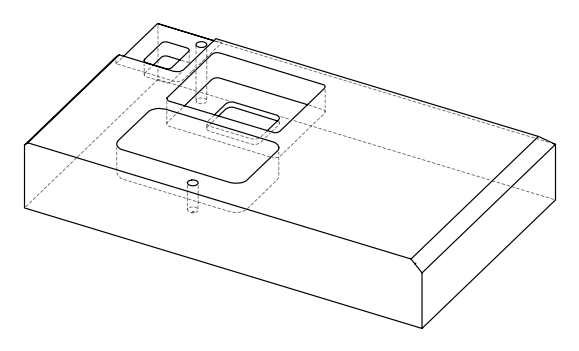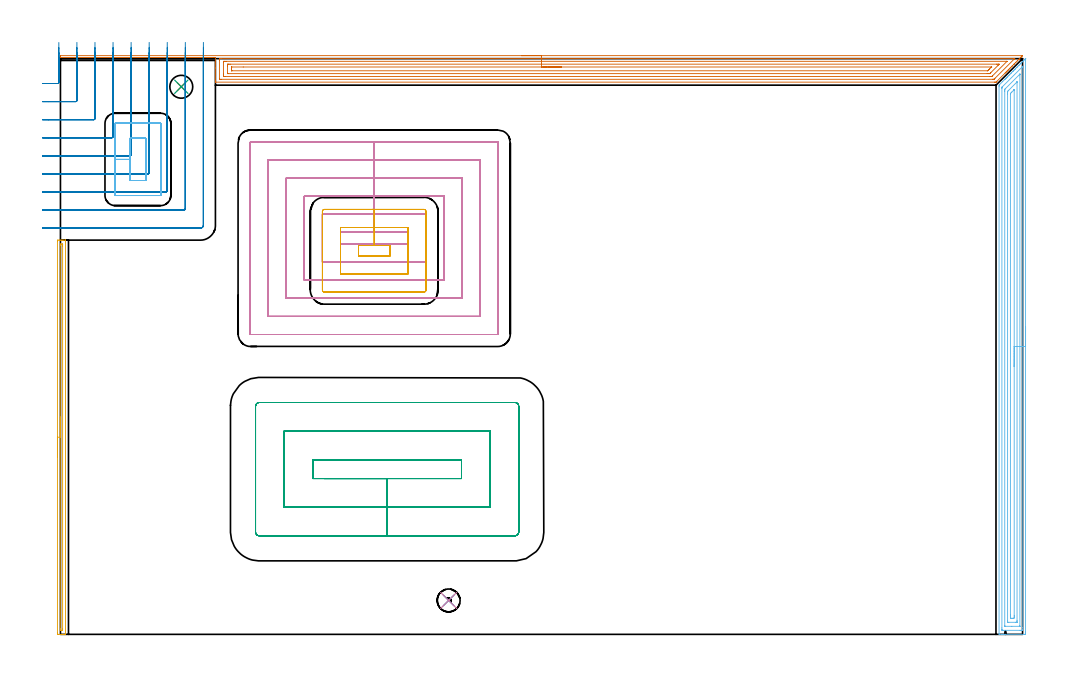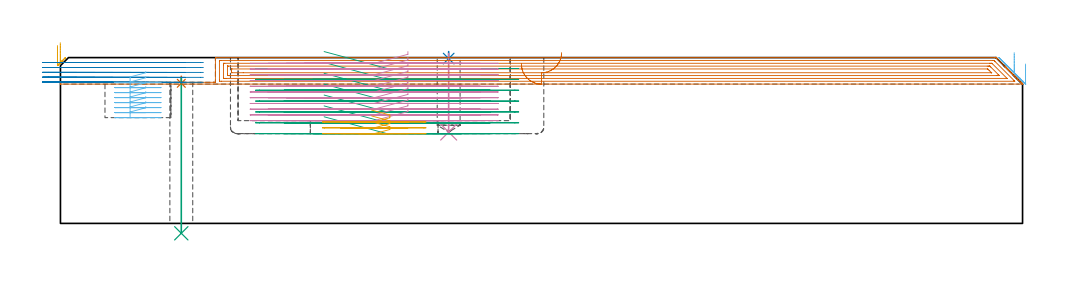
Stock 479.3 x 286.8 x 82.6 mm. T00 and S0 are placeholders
(PLAN: 12 operations, 6 tool changes, 97.1 min)
(1 SPOT_DRILL | STEP1HOLE | NXT0321_9005460120000 | 0.03 min | 1285 mm3)
(2 SPOT_DRILL_1 | STEP1POCKET | NXT0321_9005460120000 | 0.03 min | 3 mm3)
(3 DRILL_THROUGH_HOLE_INTO_CENTER | STEP1HOLE | UGT0301_225 | 0.31 min | 7223 mm3)
(4 DRILL_BLIND_HOLE_INTO_CENTER | STEP1POCKET | UGT0301_225 | 0.16 min | 3534 mm3)
(5 AREA_MILL | FG_CHAMFER_SURFACE | UGT0205_001 | 3.3 min | 1590 mm3)
(6 AREA_MILL_1 | FG_CHAMFER_SURFACE_1 | UGT0205_001 | 11.48 min | 24980 mm3)
(7 AREA_MILL_2 | FG_CHAMFER_SURFACE_2 | UGT0205_001 | 16.71 min | 40442 mm3)
(8 MILL_CORNER_NOTCH_RECTANGULAR | CORNER_NOTCH_RECTANGULAR | NXT0201_011 | Follow Part, ap 3, ae 75% | 9.62 min | 78134 mm3)
(9 MILL_RECTANGULAR_POCKET | POCKET_RECTANGULAR_STRAIGHT | NXT0201_007 | Follow Part, ap 6.25, ae 75% | 13.11 min | 532914 mm3)
(10 MILL_RECTANGULAR_POCKET_1 | POCKET_RECTANGULAR_STRAIGHT_1 | NXT0201_011 | Follow Part, ap 3, ae 75% | 36.24 min | 458464 mm3)
(11 MILL_RECTANGULAR_POCKET_2 | POCKET_RECTANGULAR_STRAIGHT_2 | NXT0201_011 | Follow Part, ap 3, ae 75% | 2.44 min | 21746 mm3)
(12 MILL_RECTANGULAR_POCKET_3 | POCKET_RECTANGULAR_STRAIGHT_3 | NXT0201_013 | Follow Part, ap 2.5, ae 75% | 3.63 min | 26111 mm3)
(TOOL NXT0321_9005460120000 | NC Spot Drill, 142deg, 12mm, Carbide, Uncoated | D12 PA142 FL30 Z2)
(TOOL UGT0301_225 | Twist Drill 11.4 mm | D11.4 PA118 FL92 Z2)
(TOOL UGT0205_001 | Chamfer Mill 20 x 3 x 45 deg. | D20 FL50 Z2)
(TOOL NXT0201_011 | ENDMILL 12mm [2P460-1200-NA 1630] | D12 FL38 Z6)
(TOOL NXT0201_007 | ENDMILL 25mm [R216.25-25050GCK54P 1620] | D25 R3 FL54 Z5)
(TOOL NXT0201_013 | ENDMILL 10mm | D10 FL30 Z4)
(OP 1 SPOT_DRILL)
G17 G21 G94 G90
T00 M6
G54
G17 G0 G90 X60.2 Y272.8 S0 M3
G43 Z92.6 H0
G94 G81 G98 Z69.805 F250. R73.3
G80
M5
M2
(OP 2 SPOT_DRILL_1)
G17 G21 G94 G90
T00 M6
G54
G17 G0 G90 X193.4 Y16.9 S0 M3
G43 Z92.6 H0
G94 G81 G98 Z82.109 F250. R85.6
G80
M5
M2
(OP 3 DRILL_THROUGH_HOLE_INTO_CENTER)
G17 G21 G94 G90
T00 M6
G54
G17 G0 G90 X60.2 Y272.8 S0 M3
G43 Z92.6 H0
G94 G73 G98 Z-4.925 F250. Q10.746 R72.3
G80
M5
M2
(OP 4 DRILL_BLIND_HOLE_INTO_CENTER)
G17 G21 G94 G90
T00 M6
G54
G17 G0 G90 X193.4 Y16.9 S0 M3
G43 Z92.6 H0
G94 G81 G98 Z45.5 F250. R84.6
G80
M5
M2
(OP 5 AREA_MILL)
G17 G21 G94 G90
T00 M6
G54
G17 G0 G90 X-1.5 Y88.2 S1061 M3
G43 Z92.6 H0
Z88.6
G94 G1 Y88.238 Z87.728 F250.
Y88.352 Z86.864
Y88.541 Z86.012
Y88.803 Z85.18
Y89.137 Z84.374
Y89.54 Z83.6
Y90.008 Z82.864
Y90.54 Z82.172
Y91.129 Z81.529
Y91.772 Z80.94
Y92.464 Z80.409
Y93.2 Z79.94
Y93.974 Z79.537
Y94.78 Z79.203
Y95.612 Z78.941
Y96.464 Z78.752
Y97.328 Z78.638
Y98.2 Z78.6
Y195.809
X-1.498 Y196.078
X-1.493 Y196.39 Z78.602
X-1.236 Y196.4 Z78.858
X-0.651 Z79.447
X-0.368 Z79.729
X0.218 Z80.314
X0.5 Z80.596
X1.065 Z81.164
X1.368 Z81.467
X2.328 Z82.427
X2.414 Y196.399 Z82.506
X2.45 Y196.398 Z82.541
X2.497 Y196.39 Z82.588
X2.5 Y196.255 Z82.6
Y0.145
X2.497 Y0.01 Z82.588
X2.415 Y0.002 Z82.507
X2.328 Y0. Z82.427
X1.671 Z81.77
X1.065 Z81.164
X0.5 Z80.596
X0.217 Z80.314
X-1.111 Z78.984
X-1.236 Y0.002 Z78.858
X-1.493 Y0.01 Z78.602
X-1.498 Y0.322 Z78.6
X-1.5 Y0.591
Y0.862
Y98.2
X-0.086 Z80.014
X-0.085 Y193.736 Z80.015
X-0.083 Y194.026 Z80.017
X-0.079 Y194.326 Z80.021
X-0.075 Y194.39 Z80.025
X0.015 Y194.395 Z80.115
X0.138 Y194.399 Z80.238
X0.5 Z80.6
X1.006 Y194.398 Z81.106
X1.068 Y194.393 Z81.168
X1.078 Y194.39 Z81.178
X1.081 Y194.371 Z81.181
X1.084 Y194.318 Z81.184
X1.085 Y194.026 Z81.185
X1.086 Y193.425 Z81.186
X1.085 Y2.664 Z81.185
X1.083 Y2.374 Z81.183
X1.079 Y2.074 Z81.179
X1.076 Y2.01 Z81.176
X0.985 Y2.005 Z81.085
X0.862 Y2.001 Z80.962
X0.5 Z80.6
X-0.006 Y2.002 Z80.094
X-0.068 Y2.007 Z80.032
X-0.078 Y2.01 Z80.022
X-0.081 Y2.029 Z80.019
X-0.084 Y2.082 Z80.016
X-0.085 Y2.374 Z80.015
X-0.086 Y2.975 Z80.014
Y98.2
Y99.072 Z80.052
Y99.936 Z80.166
Y100.788 Z80.355
Y101.62 Z80.617
Y102.426 Z80.951
Y103.2 Z81.354
Y103.936 Z81.823
Y104.628 Z82.354
Y105.271 Z82.943
Y105.86 Z83.586
Y106.392 Z84.278
Y106.86 Z85.014
Y107.263 Z85.788
Y107.597 Z86.594
Y107.859 Z87.426
Y108.048 Z88.278
Y108.162 Z89.143
Y108.2 Z90.014
G0 Z92.6
M5
M2
(OP 6 AREA_MILL_1)
G17 G21 G94 G90
T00 M6
G54
G17 G0 G90 X480.8 Y153.4 S1061 M3
G43 Z92.6 H0
Z79.4
G94 G1 Y153.362 Z78.528 F250.
Y153.248 Z77.664
Y153.059 Z76.812
Y152.797 Z75.98
Y152.463 Z75.174
Y152.06 Z74.4
Y151.591 Z73.664
Y151.06 Z72.972
Y150.471 Z72.329
Y149.828 Z71.74
Y149.136 Z71.208
Y148.4 Z70.74
Y147.626 Z70.337
Y146.82 Z70.003
Y145.988 Z69.741
Y145.136 Z69.552
Y144.271 Z69.438
Y143.4 Z69.4
Y1.055
X480.799 Y0.606 Z69.401
X480.795 Y0.167 Z69.403
X480.792 Y0.01 Z69.406
X480.363 Y0.005 Z69.834
X479.766 Y0. Z70.432
X470.678 Z79.516
X470.112 Z80.085
X469.798 Z80.398
X469.232 Z80.964
X468.917 Z81.277
X467.911 Y0.001 Z82.288
X467.606 Y0.01 Z82.593
X467.6 Y0.159 Z82.6
Y272.807
X467.606 Y273.602 Z82.591
X467.7 Y273.7 Z82.497
X469.358 Y275.36 Z80.839
X470.538 Y276.54 Z79.659
X470.678 Y276.681 Z79.517
X470.822 Y276.823 Z79.376
X470.973 Y276.974 Z79.225
X471.119 Y277.121 Z79.077
X471.268 Y277.27 Z78.929
X471.407 Y277.408 Z78.791
X471.559 Y277.561 Z78.636
X471.715 Y277.716 Z78.483
X471.841 Y277.843 Z78.356
X471.999 Y278.002 Z78.196
X472.501 Y278.502 Z77.698
X472.756 Y278.757 Z77.442
X472.879 Y278.881 Z77.317
X473.228 Y279.228 Z76.972
X473.419 Y279.419 Z76.781
X473.648 Y279.649 Z76.55
X473.76 Y279.762 Z76.436
X474.336 Y280.336 Z75.863
X474.541 Y280.542 Z75.657
X474.64 Y280.642 Z75.556
X475.08 Y281.081 Z75.119
X475.521 Y281.523 Z74.675
X475.732 Y281.732 Z74.468
X475.766 Y281.767 Z74.433
X476.401 Y282.403 Z73.795
X476.612 Y282.612 Z73.588
X477.281 Y283.283 Z72.915
X477.459 Y283.459 Z72.741
X477.517 Y283.517 Z72.683
X478.162 Y284.163 Z72.035
X478.305 Y284.305 Z71.895
X478.409 Y284.409 Z71.791
X478.602 Y284.603 Z71.596
X478.705 Y284.707 Z71.492
X479.301 Y285.302 Z70.898
X479.483 Y285.484 Z70.715
X479.598 Y285.599 Z70.599
X480.194 Y286.194 Z70.006
X480.363 Y286.364 Z69.834
X480.766 Y286.766 Z69.434
X480.79 Y286.789 Z69.409
X480.797 Y286.79 Z69.403
X480.8 Y286.789 Z69.4
Y143.4
X479.386 Z70.814
Y3.283
X479.384 Y2.491 Z70.816
X479.381 Y2.391 Z70.819
X479.366 Y2.01 Z70.834
X478.985 Y2.003 Z71.215
X478.602 Y2.001 Z71.598
X478.107 Y2. Z72.093
X469.798 Y2.001 Z80.402
X469.299 Y2.004 Z80.901
X469.105 Y2.01 Z81.095
X469.021 Y2.034 Z81.179
X469.016 Y2.291 Z81.184
X469.015 Y2.391 Z81.185
X469.014 Y3.185 Z81.186
Y271.915
X469.017 Y272.312 Z81.183
X469.02 Y272.51 Z81.18
X469.021 Y272.555 Z81.179
X469.042 Y272.582 Z81.158
X469.089 Y272.634 Z81.111
X469.257 Y272.807 Z80.943
X479.28 Y282.83 Z70.92
X479.361 Y282.909 Z70.839
X479.377 Y282.923 Z70.823
X479.38 Z70.82
X479.382 Y282.919 Z70.818
X479.384 Y282.88 Z70.816
X479.385 Y282.723 Z70.815
X479.386 Y282.624 Z70.814
Y143.4
X477.972 Z72.228
X477.971 Y4.176 Z72.229
X477.97 Y4.049 Z72.23
X477.967 Y4.019 Z72.233
X477.966 Y4.011 Z72.234
X477.952 Y4.008 Z72.248
X477.893 Y4.002 Z72.307
X473.933 Y4. Z76.267
X470.851 Z79.349
X470.678 Y4.001 Z79.522
X470.505 Y4.004 Z79.695
X470.456 Y4.008 Z79.744
X470.435 Y4.012 Z79.765
X470.433 Y4.025 Z79.767
X470.43 Y4.091 Z79.77
X470.429 Y4.176 Z79.771
X470.428 Y4.429 Z79.772
X470.429 Y270.383 Z79.771
X470.43 Y271.022 Z79.77
X470.431 Y271.273 Z79.769
X470.435 Y271.524 Z79.765
X470.678 Y271.777 Z79.522
X470.746 Y271.846 Z79.454
X477.954 Y279.054 Z72.246
X477.961 Y279.058 Z72.239
X477.965 Y279.057 Z72.235
X477.967 Y279.054 Z72.233
X477.97 Y278.887 Z72.23
X477.971 Y278.802 Z72.229
X477.972 Y143.4 Z72.228
X476.557 Z73.643
Y6.853
X476.555 Y6.25 Z73.645
X476.552 Y6.047 Z73.648
X476.551 Y6.018 Z73.649
X476.537 Y6.01 Z73.663
X476.487 Y6.006 Z73.713
X476.382 Y6.003 Z73.818
X475.961 Y6. Z74.239
X472.439 Z77.761
X472.014 Y6.001 Z78.186
X471.918 Y6.003 Z78.282
X471.87 Y6.007 Z78.33
X471.851 Y6.01 Z78.349
X471.849 Y6.022 Z78.351
X471.846 Y6.123 Z78.354
X471.843 Y6.565 Z78.357
Y269.237
X471.844 Y269.841 Z78.356
X471.846 Y270.13 Z78.354
X471.85 Y270.431 Z78.35
X471.857 Y270.497 Z78.343
X471.896 Y270.54 Z78.304
X471.964 Y270.611 Z78.236
X472.371 Y271.022 Z77.829
X476.394 Y275.045 Z73.806
X476.456 Y275.105 Z73.744
X476.542 Y275.183 Z73.658
X476.55 Y275.19 Z73.65
X476.553 Y275.174 Z73.647
X476.556 Y275.129 Z73.644
X476.557 Y275.079 Z73.643
Y274.88
Y143.4
X475.143 Z75.057
Y9.467
X475.139 Y8.638 Z75.061
X475.137 Y8.581 Z75.063
X475.08 Y8.01 Z75.12
X474.825 Y8.004 Z75.375
X474.2 Y8.001 Z76.
X473.947 Y8.002 Z76.253
X473.32 Y8.01 Z76.88
X473.264 Y8.638 Z76.936
X473.26 Y8.698 Z76.94
X473.257 Y9.53 Z76.943
Y9.594
X473.258 Y269.237 Z76.942
Y269.299
X473.262 Y269.364 Z76.938
X473.27 Y269.46 Z76.93
X473.32 Y269.513 Z76.88
X473.623 Y269.822 Z76.577
X473.928 Y270.13 Z76.272
X474.82 Y271.022 Z75.38
X474.951 Y271.153 Z75.249
X475.08 Y271.279 Z75.12
X475.125 Y271.319 Z75.075
X475.133 Y271.325 Z75.067
X475.136 Y271.296 Z75.064
X475.14 Y271.213 Z75.06
X475.143 Y271.086 Z75.057
Y271.022
Y143.4
Y142.528 Z75.095
Y141.663 Z75.209
Y140.812 Z75.398
Y139.98 Z75.66
Y139.174 Z75.994
Y138.4 Z76.397
Y137.664 Z76.865
Y136.972 Z77.396
Y136.329 Z77.986
Y135.739 Z78.629
Y135.208 Z79.321
Y134.74 Z80.057
Y134.337 Z80.831
Y134.003 Z81.637
Y133.741 Z82.469
Y133.552 Z83.32
Y133.438 Z84.185
Y133.4 Z85.057
G0 Z92.6
M5
M2
(OP 7 AREA_MILL_2)
G17 G21 G94 G90
T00 M6
G54
G17 G0 G90 X229.65 Y288.3 S1061 M3
G43 Z92.6 H0
Z79.4
G94 G1 X229.688 Z78.529 F250.
X229.802 Z77.664
X229.991 Z76.812
X230.253 Z75.98
X230.587 Z75.174
X230.99 Z74.4
X231.459 Z73.664
X231.99 Z72.972
X232.579 Z72.329
X233.222 Z71.74
X233.914 Z71.209
X234.65 Z70.74
X235.424 Z70.337
X236.23 Z70.003
X237.062 Z69.741
X237.914 Z69.552
X238.778 Z69.438
X239.65 Z69.4
X479.273
X479.283 Y288.295 Z69.404
X479.273 Y288.275 Z69.424
X479.213 Y288.213 Z69.486
X478.975 Y287.973 Z69.724
X478.864 Y287.863 Z69.835
X478.677 Y287.677 Z70.023
X478.547 Y287.547 Z70.153
X478.424 Y287.423 Z70.274
X478.379 Y287.378 Z70.32
X477.704 Y286.704 Z70.996
X477.544 Y286.542 Z71.154
X477.485 Y286.484 Z71.214
X476.861 Y285.861 Z71.839
X476.664 Y285.662 Z72.034
X476.018 Y285.018 Z72.682
X475.783 Y284.781 Z72.915
X475.176 Y284.175 Z73.524
X475.102 Y284.102 Z73.597
X474.903 Y283.901 Z73.795
X474.333 Y283.333 Z74.367
X474.208 Y283.208 Z74.491
X474.022 Y283.021 Z74.675
X473.49 Y282.49 Z75.21
X473.142 Y282.14 Z75.556
X472.647 Y281.647 Z76.053
X472.421 Y281.42 Z76.278
X472.262 Y281.26 Z76.435
X472.105 Y281.104 Z76.593
X471.974 Y280.973 Z76.725
X471.822 Y280.82 Z76.876
X471.672 Y280.671 Z77.027
X471.527 Y280.526 Z77.172
X471.381 Y280.379 Z77.316
X471.238 Y280.237 Z77.461
X471.08 Y280.079 Z77.618
X470.941 Y279.939 Z77.757
X470.804 Y279.803 Z77.895
X470.633 Y279.632 Z78.065
X466.538 Y275.537 Z82.162
X466.165 Y275.166 Z82.532
X466.101 Y275.106 Z82.592
X466.08 Y275.105 Z82.594
X465.272 Y275.1 Z82.6
X77.4
X77.21 Y275.103 Z82.589
X77.202 Y275.294 Z82.399
X77.2 Y275.492 Z82.208
Y275.582 Z82.118
Y275.977 Z81.717
Y282.095 Z75.603
Y287.4 Z70.3
X76.572
X76.53
X76.507 Y287.399 Z70.299
X76.484 Y287.398 Z70.298
X76.281 Y287.399 Z70.296
X76.247 Y287.395 Z70.288
X76.241 Y287.396 Z70.285
X76.236 Y287.4 Z70.286
X76.167 Z70.3
X0.034 Y287.399 Z70.299
X-0.001 Y287.452 Z70.246
X-0.072 Y287.565 Z70.131
X-0.067 Y287.665 Z70.031
X-0.065 Y287.682 Z70.015
X-0.01 Y288.08 Z69.618
X-0.002 Y288.244 Z69.454
X0.002 Y288.292 Z69.407
X0.095 Y288.3 Z69.4
X239.65
Y286.886 Z70.814
X475.102 Y286.885 Z70.815
X475.202 Y286.884 Z70.816
X475.368 Y286.879 Z70.821
X475.414 Y286.873 Z70.827
X475.403 Y286.861 Z70.839
X475.318 Y286.77 Z70.93
X475.2 Y286.651 Z71.049
X475.102 Y286.552 Z71.148
X465.562 Y277.012 Z80.688
X465.271 Y276.723 Z80.977
X465.114 Y276.572 Z81.128
X465.064 Y276.526 Z81.174
X464.973 Y276.521 Z81.179
X464.775 Y276.518 Z81.182
X464.378 Y276.515 Z81.185
X464.279 Y276.514 Z81.186
X79.983
X79.269 Y276.517 Z81.183
X79.229 Y276.519 Z81.181
X79.212 Y276.521 Z81.179
X79.209 Y276.539 Z81.161
X79.204 Y276.645 Z81.055
X79.201 Y276.859 Z80.841
X79.2 Y286.09 Z71.61
X79.202 Y286.536 Z71.164
X79.205 Y286.753 Z70.947
X79.21 Y286.861 Z70.839
X79.213 Y286.879 Z70.821
X79.234 Y286.881 Z70.819
X79.288 Y286.884 Z70.816
X80.082 Y286.886 Z70.814
X80.18
X239.65
Y285.471 Z72.229
X471.274
X471.368 Y285.47 Z72.23
X471.527 Y285.465 Z72.235
X471.554 Y285.463 Z72.237
X471.541 Y285.446 Z72.254
X471.527 Y285.428 Z72.272
X464.279 Y278.178 Z79.522
X464.119 Y278.022 Z79.678
X464.06 Y277.967 Z79.733
X464.034 Y277.945 Z79.755
X463.989 Y277.936 Z79.764
X463.735 Y277.931 Z79.769
X463.484 Y277.93 Z79.77
X462.844 Y277.929 Z79.771
X81.869
X81.225 Y277.933 Z79.767
X81.217 Y277.935 Z79.765
X81.206 Y277.951 Z79.749
X81.203 Y278.178 Z79.522
X81.2 Y278.837 Z78.863
Y279.059 Z78.641
Y285. Z72.7
X81.203 Y285.222 Z72.478
X81.207 Y285.386 Z72.314
X81.21 Y285.462 Z72.238
X81.362 Y285.466 Z72.234
X81.617 Y285.47 Z72.23
X81.869 Y285.471 Z72.229
X82.509
X239.65
Y284.057 Z73.643
X466.453
X467.059 Y284.056 Z73.644
X467.35 Y284.054 Z73.646
X467.561 Y284.05 Z73.65
X467.679 Y284.039 Z73.661
X467.595 Y283.948 Z73.752
X467.528 Y283.879 Z73.821
X467.112 Y283.461 Z74.239
X463.484 Y279.832 Z77.868
X463.092 Y279.445 Z78.255
X463.017 Y279.374 Z78.326
X462.996 Y279.356 Z78.344
X462.967 Y279.35 Z78.35
X462.893 Y279.347 Z78.353
X462.59 Y279.344 Z78.356
X462.302 Y279.343 Z78.357
X461.696
X83.657
X83.367 Y279.344 Z78.356
X83.268 Y279.347 Z78.353
X83.22 Y279.35 Z78.35
X83.209 Y279.354 Z78.346
X83.207 Y279.367 Z78.333
X83.201 Y279.507 Z78.193
X83.2 Y283.03 Z74.67
X83.202 Y283.461 Z74.239
X83.205 Y283.905 Z73.795
X83.212 Y284.05 Z73.65
X83.354 Y284.053 Z73.647
X83.657 Y284.056 Z73.644
X83.945 Y284.057 Z73.643
X84.55
X239.65
Y282.643 Z75.057
X463.675 Y282.642 Z75.058
X463.759 Y282.64 Z75.06
X463.824 Y282.637 Z75.063
X463.827 Y282.635 Z75.065
X463.826 Y282.631 Z75.069
X463.78 Y282.58 Z75.12
X462.902 Y281.7 Z76.
X462.59 Y281.388 Z76.312
X462.301 Y281.104 Z76.596
X462.009 Y280.82 Z76.88
X461.946 Y280.764 Z76.936
X461.823 Y280.759 Z76.941
X461.759 Y280.758 Z76.942
X85.444 Z76.943
X85.38 Y280.759 Z76.941
X85.255 Y280.764 Z76.936
X85.209 Y280.77 Z76.93
X85.206 Y280.786 Z76.914
X85.204 Y280.82 Z76.88
X85.2 Y281.059 Z76.641
Y281.7 Z76.
X85.201 Y281.939 Z75.761
X85.209 Y282.58 Z75.12
X85.21 Y282.634 Z75.066
X85.317 Y282.639 Z75.061
X85.381 Y282.642 Z75.058
X91.067 Y282.643 Z75.057
X239.65
X240.522 Z75.095
X241.387 Z75.209
X242.238 Z75.398
X243.07 Z75.66
X243.876 Z75.994
X244.65 Z76.397
X245.386 Z76.865
X246.078 Z77.396
X246.721 Z77.986
X247.31 Z78.629
X247.842 Z79.321
X248.31 Z80.057
X248.713 Z80.831
X249.047 Z81.637
X249.309 Z82.469
X249.498 Z83.32
X249.612 Z84.185
X249.65 Z85.057
G0 Z92.6
M5
M2
(OP 8 MILL_CORNER_NOTCH_RECTANGULAR)
G17 G21 G94 G90
T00 M6
G54
G17 G0 G90 X-9. Y274.4 S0 M3
G43 Z92.6 H1
Z80.14
G94 G1 X-6. F250.
X-1.395 F500.
G3 X-0.8 Y274.995 R0.6
G1 Y283.346
Y286.346 F250.
G0 Z92.6
X-9. Y265.4
Z80.14
G1 X-6.
X7.605 F500.
G3 X8.2 Y265.995 R0.6
G1 Y283.399
Y286.399 F250.
G0 Z92.6
X-9. Y256.4
Z80.14
G1 X-6.
X16.605 F500.
G3 X17.2 Y256.995 R0.6
G1 Y283.399
Y286.399 F250.
G0 Z92.6
X-9. Y247.4
Z80.14
G1 X-6.
X25.605 F500.
G3 X26.2 Y247.995 R0.6
G1 Y283.399
Y286.399 F250.
G0 Z92.6
X-9. Y238.4
Z80.14
G1 X-6.
X34.604 F500.
G3 X35.2 Y238.996 R0.6
G1 Y283.4
Y286.4 F250.
G0 Z92.6
X-9. Y229.4
Z80.14
G1 X-6.
X43.604 F500.
G3 X44.2 Y229.996 R0.6
G1 Y283.4
Y286.4 F250.
G0 Z92.6
X-9. Y220.4
Z80.14
G1 X-6.
X52.604 F500.
G3 X53.2 Y220.996 R0.6
G1 Y283.4
Y286.4 F250.
G0 Z92.6
X-9. Y211.4
Z80.14
G1 X-6.
X61.604 F500.
G3 X62.2 Y211.996 R0.6
G1 Y283.106
Y286.106 F250.
G0 Z92.6
X-9. Y202.4
Z80.14
G1 X-6.
X69.8 F500.
G3 X71.2 Y203.8 R1.4
G1 Y283.4
Y286.4 F250.
G0 Z92.6
X-9. Y274.4
Z77.68
G1 X-6.
X-1.394 F500.
G3 X-0.8 Y274.995 R0.6
G1 Y284.465
Y287.465 F250.
G0 Z92.6
X-9. Y265.4
Z77.68
G1 X-6.
X7.605 F500.
G3 X8.2 Y265.995 R0.6
G1 Y284.519
Y287.519 F250.
G0 Z92.6
X-9. Y256.4
Z77.68
G1 X-6.
X16.605 F500.
G3 X17.2 Y256.995 R0.6
G1 Y284.519
Y287.519 F250.
G0 Z92.6
X-9. Y247.4
Z77.68
G1 X-6.
X25.605 F500.
G3 X26.2 Y247.995 R0.6
G1 Y284.519
Y287.519 F250.
G0 Z92.6
X-9. Y238.4
Z77.68
G1 X-6.
X34.604 F500.
G3 X35.2 Y238.996 R0.6
G1 Y284.519
Y287.519 F250.
G0 Z92.6
X-9. Y229.4
Z77.68
G1 X-6.
X43.604 F500.
G3 X44.2 Y229.996 R0.6
G1 Y284.519
Y287.519 F250.
G0 Z92.6
X-9. Y220.4
Z77.68
G1 X-6.
X52.604 F500.
G3 X53.2 Y220.996 R0.6
G1 Y284.52
Y287.52 F250.
G0 Z92.6
X-9. Y211.4
Z77.68
G1 X-6.
X61.604 F500.
G3 X62.2 Y211.996 R0.6
G1 Y284.52
Y287.52 F250.
G0 Z92.6
X-9. Y202.4
Z77.68
G1 X-6.
X69.8 F500.
G3 X71.2 Y203.8 R1.4
G1 Y284.52
Y287.52 F250.
G0 Z92.6
X-9. Y274.4
Z75.22
G1 X-6.
X-1.395 F500.
G3 X-0.8 Y274.995 R0.6
G1 Y286.925
Y289.925 F250.
G0 Z92.6
X-9. Y265.4
Z75.22
G1 X-6.
X7.605 F500.
G3 X8.2 Y265.995 R0.6
G1 Y286.979
Y289.979 F250.
G0 Z92.6
X-9. Y256.4
Z75.22
G1 X-6.
X16.605 F500.
G3 X17.2 Y256.995 R0.6
G1 Y286.979
Y289.979 F250.
G0 Z92.6
X-9. Y247.4
Z75.22
G1 X-6.
X25.605 F500.
G3 X26.2 Y247.995 R0.6
G1 Y286.979
Y289.979 F250.
G0 Z92.6
X-9. Y238.4
Z75.22
G1 X-6.
X34.604 F500.
G3 X35.2 Y238.996 R0.6
G1 Y286.979
Y289.979 F250.
G0 Z92.6
X-9. Y229.4
Z75.22
G1 X-6.
X43.604 F500.
G3 X44.2 Y229.996 R0.6
G1 Y286.979
Y289.979 F250.
G0 Z92.6
X-9. Y220.4
Z75.22
G1 X-6.
X52.604 F500.
G3 X53.2 Y220.996 R0.6
G1 Y286.98
Y289.98 F250.
G0 Z92.6
X-9. Y211.4
Z75.22
G1 X-6.
X61.604 F500.
G3 X62.2 Y211.996 R0.6
G1 Y286.98
Y289.98 F250.
G0 Z92.6
X-9. Y202.4
Z75.22
G1 X-6.
X69.8 F500.
G3 X71.2 Y203.8 R1.4
G1 Y286.98
Y289.98 F250.
G0 Z92.6
X-9. Y274.4
Z72.76
G1 X-6.
X-1.394 F500.
G3 X-0.8 Y274.994 R0.6
G1 Y289.385
Y292.385 F250.
G0 Z92.6
X-9. Y265.4
Z72.76
G1 X-6.
X7.605 F500.
G3 X8.2 Y265.995 R0.6
G1 Y289.438
Y292.438 F250.
G0 Z92.6
X-9. Y256.4
Z72.76
G1 X-6.
X16.605 F500.
G3 X17.2 Y256.995 R0.6
G1 Y289.439
Y292.439 F250.
G0 Z92.6
X-9. Y247.4
Z72.76
G1 X-6.
X25.605 F500.
G3 X26.2 Y247.995 R0.6
G1 Y289.439
Y292.439 F250.
G0 Z92.6
X-9. Y238.4
Z72.76
G1 X-6.
X34.605 F500.
G3 X35.2 Y238.996 R0.6
G1 Y289.439
Y292.439 F250.
G0 Z92.6
X-9. Y229.4
Z72.76
G1 X-6.
X43.604 F500.
G3 X44.2 Y229.996 R0.6
G1 Y289.439
Y292.439 F250.
G0 Z92.6
X-9. Y220.4
Z72.76
G1 X-6.
X52.604 F500.
G3 X53.2 Y220.996 R0.6
G1 Y289.439
Y292.439 F250.
G0 Z92.6
X-9. Y211.4
Z72.76
G1 X-6.
X61.604 F500.
G3 X62.2 Y211.996 R0.6
G1 Y289.44
Y292.44 F250.
G0 Z92.6
X-9. Y202.4
Z72.76
G1 X-6.
X69.8 F500.
G3 X71.2 Y203.8 R1.4
G1 Y289.44
Y292.44 F250.
G0 Z92.6
X-9. Y274.4
Z70.3
G1 X-6.
X-1.394 F500.
G3 X-0.8 Y274.994 R0.6
G1 Y291.845
Y294.845 F250.
G0 Z92.6
X-9. Y265.4
Z70.3
G1 X-6.
X7.605 F500.
G3 X8.2 Y265.995 R0.6
G1 Y291.898
Y294.898 F250.
G0 Z92.6
X-9. Y256.4
Z70.3
G1 X-6.
X16.605 F500.
G3 X17.2 Y256.995 R0.6
G1 Y291.898
Y294.898 F250.
G0 Z92.6
X-9. Y247.4
Z70.3
G1 X-6.
X25.605 F500.
G3 X26.2 Y247.995 R0.6
G1 Y291.898
Y294.898 F250.
G0 Z92.6
X-9. Y238.4
Z70.3
G1 X-6.
X34.605 F500.
G3 X35.2 Y238.995 R0.6
G1 Y291.898
Y294.898 F250.
G0 Z92.6
X-9. Y229.4
Z70.3
G1 X-6.
X43.604 F500.
G3 X44.2 Y229.996 R0.6
G1 Y291.898
Y294.898 F250.
G0 Z92.6
X-9. Y220.4
Z70.3
G1 X-6.
X52.604 F500.
G3 X53.2 Y220.996 R0.6
G1 Y291.898
Y294.898 F250.
G0 Z92.6
X-9. Y211.4
Z70.3
G1 X-6.
X61.604 F500.
G3 X62.2 Y211.996 R0.6
G1 Y291.898
Y294.898 F250.
G0 Z92.6
X-9. Y202.4
Z70.3
G1 X-6.
X69.8 F500.
G3 X71.2 Y203.8 R1.4
G1 Y291.898
Y294.898 F250.
G0 Z92.6
M5
M2
(OP 9 MILL_RECTANGULAR_POCKET)
G17 G21 G94 G90
T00 M6
G54
G17 G0 G90 X131.348 Y77.6 S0 M3
G43 Z92.6 H1
Z85.6
G94 G1 X162.75 Z77.186 F250.
X199.8 F500.
Y87.
X125.7
Y77.6
X162.75
Y63.35
X214.05
Y101.25
X111.45
Y63.35
X162.75
Y49.1
X226.4
G3 X228.3 Y51. R1.9
G1 Y113.6
G3 X226.4 Y115.5 R1.9
G1 X99.1
G3 X97.2 Y113.6 R1.9
G1 Y51.
G3 X99.1 Y49.1 R1.9
G1 X162.75
X163.75
G0 X131.348 Y77.6 Z80.186
G1 X162.75 Z71.771 F250.
X199.8 F500.
Y87.
X125.7
Y77.6
X162.75
Y63.35
X214.05
Y101.25
X111.45
Y63.35
X162.75
Y49.1
X226.4
G3 X228.3 Y51. R1.9
G1 Y113.6
G3 X226.4 Y115.5 R1.9
G1 X99.1
G3 X97.2 Y113.6 R1.9
G1 Y51.
G3 X99.1 Y49.1 R1.9
G1 X162.75
X163.75
G0 X131.348 Y77.6 Z74.771
G1 X162.75 Z66.357 F250.
X199.8 F500.
Y87.
X125.7
Y77.6
X162.75
Y63.35
X214.05
Y101.25
X111.45
Y63.35
X162.75
Y49.1
X226.4
G3 X228.3 Y51. R1.9
G1 Y113.6
G3 X226.4 Y115.5 R1.9
G1 X99.1
G3 X97.2 Y113.6 R1.9
G1 Y51.
G3 X99.1 Y49.1 R1.9
G1 X162.75
X163.75
G0 X131.348 Y77.6 Z69.357
G1 X162.75 Z60.943 F250.
X199.8 F500.
Y87.
X125.7
Y77.6
X162.75
Y63.35
X214.05
Y101.25
X111.45
Y63.35
X162.75
Y49.1
X226.4
G3 X228.3 Y51. R1.9
G1 Y113.6
G3 X226.4 Y115.5 R1.9
G1 X99.1
G3 X97.2 Y113.6 R1.9
G1 Y51.
G3 X99.1 Y49.1 R1.9
G1 X162.75
X163.75
G0 X131.348 Y77.6 Z63.943
G1 X162.75 Z55.529 F250.
X199.8 F500.
Y87.
X125.7
Y77.6
X162.75
Y63.35
X214.05
Y101.25
X111.45
Y63.35
X162.75
Y49.1
X226.4
G3 X228.3 Y51. R1.9
G1 Y113.6
G3 X226.4 Y115.5 R1.9
G1 X99.1
G3 X97.2 Y113.6 R1.9
G1 Y51.
G3 X99.1 Y49.1 R1.9
G1 X162.75
X163.75
G0 X131.348 Y77.6 Z58.529
G1 X162.75 Z50.114 F250.
X199.8 F500.
Y87.
X125.7
Y77.6
X162.75
Y63.35
X214.05
Y101.25
X111.45
Y63.35
X162.75
Y49.1
X226.4
G3 X228.3 Y51. R1.9
G1 Y113.6
G3 X226.4 Y115.5 R1.9
G1 X99.1
G3 X97.2 Y113.6 R1.9
G1 Y51.
G3 X99.1 Y49.1 R1.9
G1 X162.75
X163.75
G0 X131.348 Y77.6 Z53.114
G1 X162.75 Z44.7 F250.
X199.8 F500.
Y87.
X125.7
Y77.6
X162.75
Y63.35
X214.05
Y101.25
X111.45
Y63.35
X162.75
Y49.1
X226.4
G3 X228.3 Y51. R1.9
G1 Y113.6
G3 X226.4 Y115.5 R1.9
G1 X99.1
G3 X97.2 Y113.6 R1.9
G1 Y51.
G3 X99.1 Y49.1 R1.9
G1 X162.75
X163.75
G0 Z92.6
M5
M2
(OP 10 MILL_RECTANGULAR_POCKET_1)
G17 G21 G94 G90
T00 M6
G54
G17 G0 G90 X173.1 Y195.251 S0 M3
G43 Z92.6 H1
Z85.6
G94 G1 Y200.3 Z84.247 F250.
X156.3 Z79.745
X139.5 F500.
Y194.4
X173.1
Y200.3
X156.3
Y209.3
X130.5
Y185.4
X182.1
Y209.3
X156.3
Y218.3
X121.5
Y176.4
X191.1
Y218.3
X156.3
Y227.3
X112.5
Y167.4
X200.1
Y227.3
X156.3
Y236.3
X103.5
Y158.4
X209.1
Y236.3
X156.3
Y245.3
X94.8
G3 X94.5 Y245. R0.3
G1 Y149.7
G3 X94.8 Y149.4 R0.3
G1 X217.8
G3 X218.1 Y149.7 R0.3
G1 Y245.
G3 X217.8 Y245.3 R0.3
G1 X156.3
X155.3
G0 X173.1 Y195.251 Z82.745
G1 Y200.3 Z81.392 F250.
X156.3 Z76.891
X139.5 F500.
Y194.4
X173.1
Y200.3
X156.3
Y209.3
X130.5
Y185.4
X182.1
Y209.3
X156.3
Y218.3
X121.5
Y176.4
X191.1
Y218.3
X156.3
Y227.3
X112.5
Y167.4
X200.1
Y227.3
X156.3
Y236.3
X103.5
Y158.4
X209.1
Y236.3
X156.3
Y245.3
X94.8
G3 X94.5 Y245. R0.3
G1 Y149.7
G3 X94.8 Y149.4 R0.3
G1 X217.8
G3 X218.1 Y149.7 R0.3
G1 Y245.
G3 X217.8 Y245.3 R0.3
G1 X156.3
X155.3
G0 X173.1 Y195.251 Z79.891
G1 Y200.3 Z78.538 F250.
X156.3 Z74.036
X139.5 F500.
Y194.4
X173.1
Y200.3
X156.3
Y209.3
X130.5
Y185.4
X182.1
Y209.3
X156.3
Y218.3
X121.5
Y176.4
X191.1
Y218.3
X156.3
Y227.3
X112.5
Y167.4
X200.1
Y227.3
X156.3
Y236.3
X103.5
Y158.4
X209.1
Y236.3
X156.3
Y245.3
X94.8
G3 X94.5 Y245. R0.3
G1 Y149.7
G3 X94.8 Y149.4 R0.3
G1 X217.8
G3 X218.1 Y149.7 R0.3
G1 Y245.
G3 X217.8 Y245.3 R0.3
G1 X156.3
X155.3
G0 X173.1 Y195.251 Z77.036
G1 Y200.3 Z75.683 F250.
X156.3 Z71.182
X139.5 F500.
Y194.4
X173.1
Y200.3
X156.3
Y209.3
X130.5
Y185.4
X182.1
Y209.3
X156.3
Y218.3
X121.5
Y176.4
X191.1
Y218.3
X156.3
Y227.3
X112.5
Y167.4
X200.1
Y227.3
X156.3
Y236.3
X103.5
Y158.4
X209.1
Y236.3
X156.3
Y245.3
X94.8
G3 X94.5 Y245. R0.3
G1 Y149.7
G3 X94.8 Y149.4 R0.3
G1 X217.8
G3 X218.1 Y149.7 R0.3
G1 Y245.
G3 X217.8 Y245.3 R0.3
G1 X156.3
X155.3
G0 X173.1 Y195.251 Z74.182
G1 Y200.3 Z72.829 F250.
X156.3 Z68.327
X139.5 F500.
Y194.4
X173.1
Y200.3
X156.3
Y209.3
X130.5
Y185.4
X182.1
Y209.3
X156.3
Y218.3
X121.5
Y176.4
X191.1
Y218.3
X156.3
Y227.3
X112.5
Y167.4
X200.1
Y227.3
X156.3
Y236.3
X103.5
Y158.4
X209.1
Y236.3
X156.3
Y245.3
X94.8
G3 X94.5 Y245. R0.3
G1 Y149.7
G3 X94.8 Y149.4 R0.3
G1 X217.8
G3 X218.1 Y149.7 R0.3
G1 Y245.
G3 X217.8 Y245.3 R0.3
G1 X156.3
X155.3
G0 X173.1 Y195.251 Z71.327
G1 Y200.3 Z69.974 F250.
X156.3 Z65.473
X139.5 F500.
Y194.4
X173.1
Y200.3
X156.3
Y209.3
X130.5
Y185.4
X182.1
Y209.3
X156.3
Y218.3
X121.5
Y176.4
X191.1
Y218.3
X156.3
Y227.3
X112.5
Y167.4
X200.1
Y227.3
X156.3
Y236.3
X103.5
Y158.4
X209.1
Y236.3
X156.3
Y245.3
X94.8
G3 X94.5 Y245. R0.3
G1 Y149.7
G3 X94.8 Y149.4 R0.3
G1 X217.8
G3 X218.1 Y149.7 R0.3
G1 Y245.
G3 X217.8 Y245.3 R0.3
G1 X156.3
X155.3
G0 X173.1 Y195.251 Z68.473
G1 Y200.3 Z67.12 F250.
X156.3 Z62.618
X139.5 F500.
Y194.4
X173.1
Y200.3
X156.3
Y209.3
X130.5
Y185.4
X182.1
Y209.3
X156.3
Y218.3
X121.5
Y176.4
X191.1
Y218.3
X156.3
Y227.3
X112.5
Y167.4
X200.1
Y227.3
X156.3
Y236.3
X103.5
Y158.4
X209.1
Y236.3
X156.3
Y245.3
X94.8
G3 X94.5 Y245. R0.3
G1 Y149.7
G3 X94.8 Y149.4 R0.3
G1 X217.8
G3 X218.1 Y149.7 R0.3
G1 Y245.
G3 X217.8 Y245.3 R0.3
G1 X156.3
X155.3
G0 X173.1 Y195.251 Z65.618
G1 Y200.3 Z64.265 F250.
X156.3 Z59.764
X139.5 F500.
Y194.4
X173.1
Y200.3
X156.3
Y209.3
X130.5
Y185.4
X182.1
Y209.3
X156.3
Y218.3
X121.5
Y176.4
X191.1
Y218.3
X156.3
Y227.3
X112.5
Y167.4
X200.1
Y227.3
X156.3
Y236.3
X103.5
Y158.4
X209.1
Y236.3
X156.3
Y245.3
X94.8
G3 X94.5 Y245. R0.3
G1 Y149.7
G3 X94.8 Y149.4 R0.3
G1 X217.8
G3 X218.1 Y149.7 R0.3
G1 Y245.
G3 X217.8 Y245.3 R0.3
G1 X156.3
X155.3
G0 X173.1 Y195.251 Z62.764
G1 Y200.3 Z61.411 F250.
X156.3 Z56.909
X139.5 F500.
Y194.4
X173.1
Y200.3
X156.3
Y209.3
X130.5
Y185.4
X182.1
Y209.3
X156.3
Y218.3
X121.5
Y176.4
X191.1
Y218.3
X156.3
Y227.3
X112.5
Y167.4
X200.1
Y227.3
X156.3
Y236.3
X103.5
Y158.4
X209.1
Y236.3
X156.3
Y245.3
X94.8
G3 X94.5 Y245. R0.3
G1 Y149.7
G3 X94.8 Y149.4 R0.3
G1 X217.8
G3 X218.1 Y149.7 R0.3
G1 Y245.
G3 X217.8 Y245.3 R0.3
G1 X156.3
X155.3
G0 X173.1 Y195.251 Z59.909
G1 Y200.3 Z58.556 F250.
X156.3 Z54.055
X139.5 F500.
Y194.4
X173.1
Y200.3
X156.3
Y209.3
X130.5
Y185.4
X182.1
Y209.3
X156.3
Y218.3
X121.5
Y176.4
X191.1
Y218.3
X156.3
Y227.3
X112.5
Y167.4
X200.1
Y227.3
X156.3
Y236.3
X103.5
Y158.4
X209.1
Y236.3
X156.3
Y245.3
X94.8
G3 X94.5 Y245. R0.3
G1 Y149.7
G3 X94.8 Y149.4 R0.3
G1 X217.8
G3 X218.1 Y149.7 R0.3
G1 Y245.
G3 X217.8 Y245.3 R0.3
G1 X156.3
X155.3
G0 X173.1 Y195.251 Z57.055
G1 Y200.3 Z55.702 F250.
X156.3 Z51.2
X139.5 F500.
Y194.4
X173.1
Y200.3
X156.3
Y209.3
X130.5
Y185.4
X182.1
Y209.3
X156.3
Y218.3
X121.5
Y176.4
X191.1
Y218.3
X156.3
Y227.3
X112.5
Y167.4
X200.1
Y227.3
X156.3
Y236.3
X103.5
Y158.4
X209.1
Y236.3
X156.3
Y245.3
X94.8
G3 X94.5 Y245. R0.3
G1 Y149.7
G3 X94.8 Y149.4 R0.3
G1 X217.8
G3 X218.1 Y149.7 R0.3
G1 Y245.
G3 X217.8 Y245.3 R0.3
G1 X156.3
X155.3
G0 Z92.6
M5
M2
(OP 11 MILL_RECTANGULAR_POCKET_2)
G17 G21 G94 G90
T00 M6
G54
G17 G0 G90 X155.024 Y188.5 S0 M3
G43 Z92.6 H1
Z56.446
G94 G1 X164.1 Z54.014 F250.
Y193.7 Z52.621
X156.3 Z50.531
X148.5 F500.
Y188.5
X164.1
Y193.7
X156.3
Y202.7
X139.5
Y179.5
X173.1
Y202.7
X156.3
Y211.7
X131.5
G3 X130.5 Y210.7 R1.
G1 Y171.5
G3 X131.5 Y170.5 R1.
G1 X181.1
G3 X182.1 Y171.5 R1.
G1 Y210.7
G3 X181.1 Y211.7 R1.
G1 X156.3
X155.3
G0 X155.024 Y188.5 Z53.531
G1 X164.1 Z51.099 F250.
Y193.7 Z49.705
X156.3 Z47.615
X148.5 F500.
Y188.5
X164.1
Y193.7
X156.3
Y202.7
X139.5
Y179.5
X173.1
Y202.7
X156.3
Y211.7
X131.5
G3 X130.5 Y210.7 R1.
G1 Y171.5
G3 X131.5 Y170.5 R1.
G1 X181.1
G3 X182.1 Y171.5 R1.
G1 Y210.7
G3 X181.1 Y211.7 R1.
G1 X156.3
X155.3
G0 X155.024 Y188.5 Z50.615
G1 X164.1 Z48.183 F250.
Y193.7 Z46.79
X156.3 Z44.7
X148.5 F500.
Y188.5
X164.1
Y193.7
X156.3
Y202.7
X139.5
Y179.5
X173.1
Y202.7
X156.3
Y211.7
X131.5
G3 X130.5 Y210.7 R1.
G1 Y171.5
G3 X131.5 Y170.5 R1.
G1 X181.1
G3 X182.1 Y171.5 R1.
G1 Y210.7
G3 X181.1 Y211.7 R1.
G1 X156.3
X155.3
G0 Z92.6
M5
M2
(OP 12 MILL_RECTANGULAR_POCKET_3)
G17 G21 G94 G90
T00 M6
G54
G17 G0 G90 X42.5 Y244.905 S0 M3
G43 Z92.6 H0
Z75.633
G94 G1 Y247.1 Z75.045 F250.
X34.7 Z72.955
Y236.6 Z70.142
Y226.1 F500.
X42.5
Y247.1
X34.7
Y236.6
X27.2
Y218.7
X27.205 Y218.645
X27.245 Y218.605
X27.3 Y218.6
X49.9
X49.955 Y218.605
X49.995 Y218.645
X50. Y218.7
Y254.5
X49.995 Y254.555
X49.955 Y254.595
X49.9 Y254.6
X27.3
X27.245 Y254.595
X27.205 Y254.555
X27.2 Y254.5
Y236.6
Y235.6
G0 X42.5 Y244.905 Z73.142
G1 Y247.1 Z72.553 F250.
X34.7 Z70.463
Y236.6 Z67.65
Y226.1 F500.
X42.5
Y247.1
X34.7
Y236.6
X27.2
Y218.7
X27.205 Y218.645
X27.245 Y218.605
X27.3 Y218.6
X49.9
X49.955 Y218.605
X49.995 Y218.645
X50. Y218.7
Y254.5
X49.995 Y254.555
X49.955 Y254.595
X49.9 Y254.6
X27.3
X27.245 Y254.595
X27.205 Y254.555
X27.2 Y254.5
Y236.6
Y235.6
G0 X42.5 Y244.905 Z70.65
G1 Y247.1 Z70.062 F250.
X34.7 Z67.972
Y236.6 Z65.158
Y226.1 F500.
X42.5
Y247.1
X34.7
Y236.6
X27.2
Y218.7
X27.205 Y218.645
X27.245 Y218.605
X27.3 Y218.6
X49.9
X49.955 Y218.605
X49.995 Y218.645
X50. Y218.7
Y254.5
X49.995 Y254.555
X49.955 Y254.595
X49.9 Y254.6
X27.3
X27.245 Y254.595
X27.205 Y254.555
X27.2 Y254.5
Y236.6
Y235.6
G0 X42.5 Y244.905 Z68.158
G1 Y247.1 Z67.57 F250.
X34.7 Z65.48
Y236.6 Z62.667
Y226.1 F500.
X42.5
Y247.1
X34.7
Y236.6
X27.2
Y218.7
X27.205 Y218.645
X27.245 Y218.605
X27.3 Y218.6
X49.9
X49.955 Y218.605
X49.995 Y218.645
X50. Y218.7
Y254.5
X49.995 Y254.555
X49.955 Y254.595
X49.9 Y254.6
X27.3
X27.245 Y254.595
X27.205 Y254.555
X27.2 Y254.5
Y236.6
Y235.6
G0 X42.5 Y244.905 Z65.667
G1 Y247.1 Z65.078 F250.
X34.7 Z62.988
Y236.6 Z60.175
Y226.1 F500.
X42.5
Y247.1
X34.7
Y236.6
X27.2
Y218.7
X27.205 Y218.645
X27.245 Y218.605
X27.3 Y218.6
X49.9
X49.955 Y218.605
X49.995 Y218.645
X50. Y218.7
Y254.5
X49.995 Y254.555
X49.955 Y254.595
X49.9 Y254.6
X27.3
X27.245 Y254.595
X27.205 Y254.555
X27.2 Y254.5
Y236.6
Y235.6
G0 X42.5 Y244.905 Z63.175
G1 Y247.1 Z62.587 F250.
X34.7 Z60.497
Y236.6 Z57.683
Y226.1 F500.
X42.5
Y247.1
X34.7
Y236.6
X27.2
Y218.7
X27.205 Y218.645
X27.245 Y218.605
X27.3 Y218.6
X49.9
X49.955 Y218.605
X49.995 Y218.645
X50. Y218.7
Y254.5
X49.995 Y254.555
X49.955 Y254.595
X49.9 Y254.6
X27.3
X27.245 Y254.595
X27.205 Y254.555
X27.2 Y254.5
Y236.6
Y235.6
G0 X42.5 Y244.905 Z60.683
G1 Y247.1 Z60.095 F250.
X34.7 Z58.005
Y236.6 Z55.192
Y226.1 F500.
X42.5
Y247.1
X34.7
Y236.6
X27.2
Y218.7
X27.205 Y218.645
X27.245 Y218.605
X27.3 Y218.6
X49.9
X49.955 Y218.605
X49.995 Y218.645
X50. Y218.7
Y254.5
X49.995 Y254.555
X49.955 Y254.595
X49.9 Y254.6
X27.3
X27.245 Y254.595
X27.205 Y254.555
X27.2 Y254.5
Y236.6
Y235.6
G0 X42.5 Y244.905 Z58.192
G1 Y247.1 Z57.603 F250.
X34.7 Z55.513
Y236.6 Z52.7
Y226.1 F500.
X42.5
Y247.1
X34.7
Y236.6
X27.2
Y218.7
X27.205 Y218.645
X27.245 Y218.605
X27.3 Y218.6
X49.9
X49.955 Y218.605
X49.995 Y218.645
X50. Y218.7
Y254.5
X49.995 Y254.555
X49.955 Y254.595
X49.9 Y254.6
X27.3
X27.245 Y254.595
X27.205 Y254.555
X27.2 Y254.5
Y236.6
Y235.6
G0 Z92.6
M5
M2
